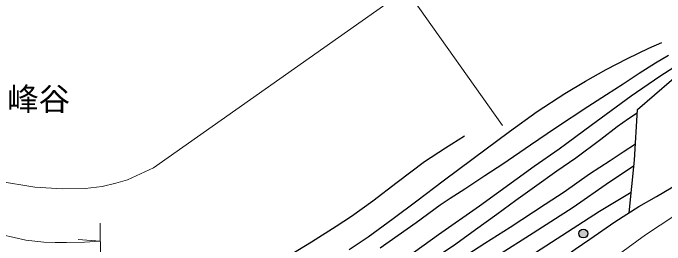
# Model space of a CAD drawing. Units: millimetres, scale not verified. Extents: x 40000 to 680000, y 20000 to 380000.
# Drawn here: x 469419 to 542107, y 292204 to 318051 of the extents above; entities that cross this region are included whole.
import ezdxf
from ezdxf.enums import TextEntityAlignment as Align

# ---------------------------------------------------------------- set-up
doc = ezdxf.new("R2010")
doc.units = ezdxf.units.MM
doc.header["$LTSCALE"] = 1000
doc.linetypes.add('CHAIN', pattern=[18.5, 12, -1.5, 3.5, -1.5])
for name, color, linetype, lineweight in [('M-BGD', 7, 'Continuous', 25), ('M-BMK', 2, 'CHAIN', 13), ('M-STR-HTXT', 7, 'Continuous', 13)]:
    doc.layers.add(name, color=color, linetype=linetype, lineweight=lineweight)
doc.layers.add('M-BMK-HTXT', color=7, linetype='Continuous')
doc.styles.add('ＭＳ ゴシック', font='')
doc.styles.get('ＭＳ ゴシック').set_extended_font_data('MS Gothic')

msp = doc.modelspace()

# ---------------------------------------------------------------- hatches: boundary and pattern name
at = {"layer": 'M-BGD'}
msp.add_hatch(color=256, dxfattribs=at).paths.add_polyline_path([(532582, 293203, -1), (533414, 293757, -1)])

# ---------------------------------------------------------------- linework, layer by layer
for points in [[(538110, 295793), (538719, 301658), (539040, 307295), (542840, 310555), (547475, 314406), (550118, 316114), (553399, 318346), (555974, 319957), (557831, 320906), (560399, 321952), (560891, 321922), (562064, 321490), (564167, 320733), (565204, 320065)], [(506909, 291685), (509009, 293096), (511806, 295144), (514424, 297126), (517363, 299351), (520708, 301849), (524771, 304844), (527851, 307086), (530949, 309090), (533258, 310456), (535568, 311760), (537916, 312997), (540322, 314142), (541741, 314776)], [(510349, 291869), (514372, 294701), (517058, 296667), (518157, 297409), (519810, 298464), (522031, 299941), (524042, 301239), (527121, 303348), (529918, 305257), (533506, 307639), (535578, 308983), (537450, 310179), (539233, 311357), (541044, 312501), (542507, 313341)], [(474377, 275312), (475956, 275347), (477656, 275388), (479118, 275502), (480863, 275782), (482491, 276212), (485801, 277125), (489218, 278253), (491868, 279220), (494526, 280288), (497496, 281638), (501372, 283422), (503981, 284729), (506098, 285959), (508263, 287341), (511534, 289560), (516848, 293370), (521436, 296574), (527534, 300993), (530296, 302901), (533875, 305562), (538323, 308809), (541553, 311023), (544014, 312617)], [(507571, 273953), (509470, 275022), (512610, 277309), (514738, 278971), (518096, 281475), (522756, 284898), (525787, 287159), (528878, 289396), (532102, 291717), (533712, 292841), (536518, 294795), (539207, 296481), (541162, 297616), (543625, 299042), (546916, 300778), (549889, 302281), (551799, 303223), (554088, 304208), (556460, 305210), (559684, 306245), (563626, 307431), (565855, 307949)], [(515254, 289945), (518806, 292328), (520997, 293915), (523343, 295621), (525464, 297179), (527562, 298691), (530061, 300457), (532167, 301922), (534961, 303983), (536796, 305413), (538028, 306309), (539020, 306947)], [(473998, 280916), (474733, 280986), (475864, 281160), (478939, 281890), (481668, 282680), (485632, 283935), (488040, 284851), (490958, 286188), (494798, 288036), (496570, 288920), (498612, 290045), (502692, 292551), (505444, 294297), (507170, 295427), (509530, 297111), (512236, 299195), (515312, 301493), (517645, 303038), (519740, 304383)], [(518974, 290423), (522039, 292390), (524832, 294184), (528736, 296762), (530872, 298136), (533685, 300130), (535982, 301625), (537460, 302590), (538822, 303460)], [(474937, 269236), (476145, 269447), (477617, 269774), (478921, 270158), (480648, 270726), (482766, 271393), (486473, 272593), (489707, 273791), (493354, 275174), (496589, 276282), (500043, 277517), (502780, 278602), (504962, 279653), (508168, 281443), (511753, 283523), (515196, 285664), (518860, 288083), (523423, 291039), (527395, 293574), (531878, 296404), (535930, 299223), (538655, 301043)], [(500228, 275844), (502196, 276537), (505654, 277811), (507116, 278472), (508472, 279169), (510192, 280168), (513462, 282075), (516415, 283903), (520382, 286506), (524498, 289200), (527679, 291349), (534826, 295982), (538348, 298087)]]:
    msp.add_lwpolyline(points, dxfattribs=at)
msp.add_circle((532998, 293480), 500, dxfattribs=at)
at = {"layer": 'M-BMK'}
msp.add_lwpolyline([(467442, 256894), (472630, 256633), (476113, 256742), (478246, 256909), (482285, 257559), (486418, 258602), (490839, 260150), (494128, 261707), (497207, 263265), (533792, 288850), (539942, 293343), (543208, 295488), (546623, 297420), (549778, 299004), (553866, 300735), (557075, 301871), (560101, 302769), (562345, 303349), (566055, 304232)], dxfattribs=at)
at = {"layer": 'M-STR-HTXT'}
for p, q in [((511799, 322699), (524001, 305532)), ((479124, 294650), (479451, 261590)), ((479144, 292635), (476697, 292831))]:
    msp.add_line(p, q, dxfattribs=at)
for points in [[(467768, 299303), (471848, 298650), (474935, 298463), (477459, 298514), (479360, 298733), (480893, 299094), (482188, 299456), (485094, 300812), (513234, 320680)], [(368759, 316649), (382691, 315021), (391280, 314196), (397802, 313427), (402191, 312920), (406210, 312277), (410063, 311551), (414488, 310535), (418435, 309548), (422886, 308247), (427487, 306652), (464138, 294548), (468239, 293328), (470833, 292756), (472854, 292527), (474132, 292489), (475391, 292470), (477401, 292531), (479144, 292635)]]:
    msp.add_lwpolyline(points, dxfattribs=at)

# ---------------------------------------------------------------- texts
at = {"layer": 'M-BMK-HTXT', "style": 'ＭＳ ゴシック'}
msp.add_text('金峰谷', height=2566, dxfattribs=at).set_placement((470516, 308464), align=Align.MIDDLE_CENTER)

doc.saveas('drawing.dxf')
